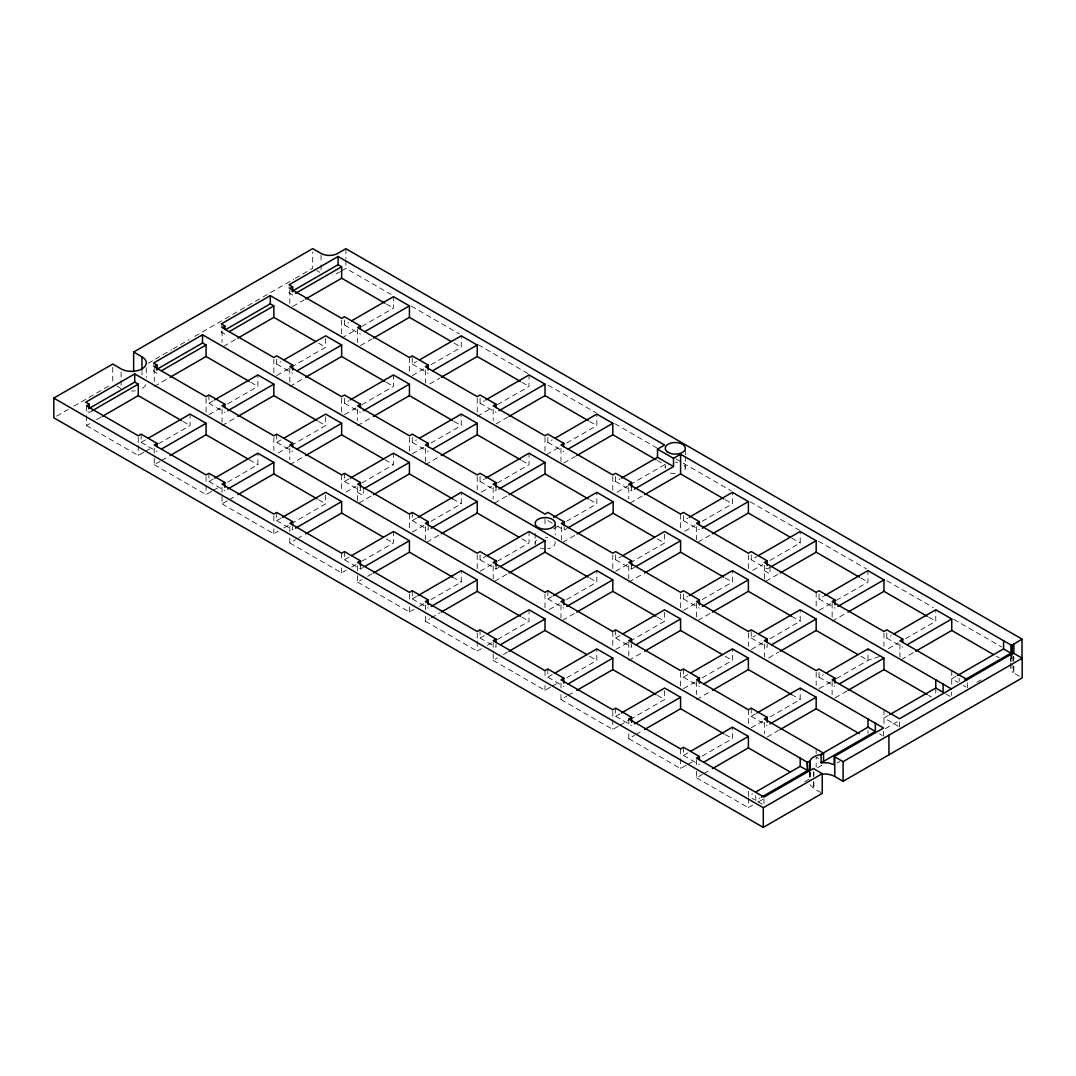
<?xml version="1.0" encoding="UTF-8"?>
<svg xmlns="http://www.w3.org/2000/svg" width="1076" height="1076" viewBox="0 0 1076 1076"><rect width="100%" height="100%" fill="white"/><g stroke="black" fill="none" stroke-linecap="round" stroke-linejoin="round"><path stroke-width="0.75" stroke-dasharray="5 3.75" d="M748.385 791.317L748.371 796.24L752.689 793.752M755.742 795.581L755.742 800.49L760.06 798.002M764 798.701L763.987 805.252L752.057 798.365M809.986 777.383L809.986 769.192M813.429 771.801L813.429 776.724L810.067 773.254M816.159 753.819L816.173 748.909M883.598 736.213L883.598 731.29M883.961 709.77L883.961 724.525M899.523 726.959L899.523 720.409M951.345 695.405L951.345 692.137M951.749 670.63L951.749 685.385M959.106 681.444L959.12 678.176M967.311 687.833L967.311 681.269M1019.416 676.293L1013.336 672.702L1013.35 662.883M1013.35 656.333L1013.35 661.242L1011.978 660.22A11.796 6.806 0 0 1 1010.794 658.579M764.35 578.834L764.363 562.425M357.609 500.555L357.689 484.106M56.678 416.103L68.178 409.472M73.921 406.15L109.873 385.396M148.192 363.271L154.016 359.909M155.469 359.075L171.487 349.821M172.94 348.987L188.959 339.734M194.783 336.371L293.788 279.209M295.241 278.375L312.712 268.287L312.712 251.892M92.173 410.776L89.295 412.444L85.744 410.386M340.46 271.529L337.743 273.102A11.796 6.806 0 0 1 332.444 274.864M341.818 270.749L345.894 268.381L390.978 294.407M86.457 415.713L86.457 425.558L90.774 423.056M96.531 419.734L100.848 417.246M154.245 386.418L168.636 378.106M223.472 346.445L236.424 338.967M292.699 306.485L304.212 299.827M141.104 434.166L141.104 442.357L145.435 439.869M208.905 395.026L208.905 403.218L213.223 400.729M276.693 359.169L276.693 364.078L281.011 361.59M344.481 320.029L344.481 324.939L348.799 322.45M86.457 425.558L138.266 455.471L144.023 452.149M145.462 451.315L152.671 447.159M158.428 443.837L190.089 425.558L190.089 414.085M208.946 414.677L220.459 408.019M227.655 403.863L257.877 386.418L257.877 374.946M276.734 375.537L289.686 368.059M291.125 367.225L325.665 347.279L325.665 335.806M341.643 338.052L356.035 329.754M361.792 326.418L393.453 308.139L393.453 296.667M154.245 458.134L154.245 464.697L160.001 461.375M161.44 460.541L168.636 456.385M222.033 425.558L236.424 417.246M289.821 386.418L304.212 378.106M360.487 345.611L372 338.967M208.905 473.305L208.905 481.497L213.223 478.995M276.693 434.166L276.693 442.357L281.011 439.869M344.481 398.295L344.481 403.218L348.799 400.729M412.269 357.528L412.269 364.078L416.587 361.59M154.245 464.697L206.067 494.61L211.824 491.288M213.263 490.454L220.459 486.298M227.655 482.142L257.877 464.697L257.877 453.211M278.173 452.983L289.686 446.325M291.125 445.504L325.665 425.558L325.665 414.085M344.522 414.677L356.035 408.019M361.792 404.697L393.453 386.418L393.453 374.946M412.31 375.537L423.823 368.88M431.019 364.724L461.254 347.279L461.254 335.806M222.033 487.441L222.033 503.837L227.789 500.501M229.228 499.681L236.424 495.525M289.821 464.697L304.212 456.385M357.609 425.558L372 417.246M429.714 383.93L439.802 378.106M276.693 512.432L276.693 520.636L281.011 518.134M344.481 473.305L344.481 481.497L348.799 478.995M412.269 437.434L412.269 442.357L416.587 439.869M480.057 398.295L480.057 403.218L484.375 400.729M222.033 503.837L273.855 533.75L278.173 531.262M283.929 527.926L289.686 524.604M291.125 523.77L325.665 503.837L325.665 492.351M345.961 492.122L356.035 486.298M361.792 482.976L393.453 464.697L393.453 453.211M412.31 453.816L423.823 447.159M431.019 443.003L461.254 425.558L461.254 414.085M477.219 416.331L491.611 408.019M497.368 404.697L529.042 386.418L529.042 374.946M289.821 538.054L289.821 542.963L295.577 539.641M297.016 538.82L304.212 534.664M359.048 503.003L372 495.525M425.397 464.697L439.802 456.385M496.076 423.89L507.59 417.246M344.481 551.571L344.481 559.776L350.238 556.44M412.269 512.432L412.269 520.636L416.587 518.134M480.057 476.574L480.057 481.497L484.375 478.995M547.845 437.434L547.845 442.357L552.176 439.869M289.821 542.963L341.643 572.889L345.961 570.388M351.717 567.065L356.035 564.577M361.792 561.255L393.453 542.963L393.453 531.49M412.31 532.082L423.823 525.438M431.019 521.282L461.254 503.837L461.254 492.351M481.537 492.122L491.611 486.298M497.368 482.976L529.042 464.697L529.042 453.211M546.447 454.637L559.399 447.159M566.595 443.003L596.83 425.558L596.83 414.085M344.481 559.776L360.447 568.989L363.338 567.334M357.609 575.552L357.609 582.103L361.926 579.614M367.683 576.292L372 573.79M426.836 542.143L439.802 534.664M494.637 503.003L507.59 495.525M563.864 463.03L575.378 456.385M412.269 590.711L412.269 598.915L416.587 596.413M480.057 554.853L480.057 559.776L485.827 556.44M615.633 476.574L615.633 481.497L619.978 478.995M357.609 582.103L409.431 612.029L413.749 609.527M419.505 606.205L423.823 603.717M431.019 599.561L461.254 582.103L461.254 570.63M480.098 571.221L491.611 564.577M497.368 561.255L529.042 542.963L529.042 531.49M553.642 528.76L559.399 525.438M566.595 521.282L596.83 503.837L596.83 492.351M617.113 492.122L628.64 485.464M630.079 484.644L664.618 464.697L657.423 460.541M480.057 559.776L496.036 568.989L498.914 567.334M557.368 526.137L564.174 530.065L567.052 528.397M425.397 616.333L425.397 621.242L429.714 618.754M431.153 617.92L439.802 612.93M494.637 581.282L507.59 573.79M630.213 503.003L643.166 495.525M562.775 542.344L575.727 534.866M480.057 629.85L480.057 638.041L484.375 635.553M547.845 590.711L547.845 598.915L552.176 596.413M615.633 554.853L615.633 559.776L621.403 556.44M683.435 515.713L683.435 520.636L687.752 518.134M425.397 621.242L477.219 651.168L481.537 648.667M487.293 645.344L491.611 642.856M497.368 639.534L529.042 621.242L529.042 609.769M549.325 609.527L559.399 603.717M566.595 599.561L596.83 582.103L596.83 570.63M615.674 571.221L628.64 563.743M630.079 562.909L664.618 542.963L664.618 531.49M684.901 531.262L694.988 525.438M702.184 521.282L732.406 503.837L732.406 492.351M615.633 559.776L631.612 568.989L634.49 567.334M493.185 653.831L493.185 660.382L497.515 657.893M503.272 654.571L507.59 652.069M562.425 620.408L575.378 612.93M628.774 582.103L643.166 573.79M698.001 542.143L710.954 534.664M547.845 668.99L547.845 677.181L552.176 674.692M615.633 629.85L615.633 638.041L619.964 635.553M683.435 593.992L683.435 598.915L687.752 596.413M751.223 554.853L751.223 559.776L756.979 556.44M493.185 660.382L545.007 690.294L550.764 686.972M552.203 686.152L559.399 681.996M566.595 677.84L596.83 660.382L596.83 648.909M615.674 649.5L628.64 642.022M630.079 641.188L664.618 621.242L664.618 609.769M683.462 610.361L694.988 603.717M702.184 599.561L732.406 582.103L732.406 570.63M752.702 570.388L762.776 564.577M769.972 560.421L800.194 542.963L800.194 531.49M770.066 567.334L767.188 568.989L751.223 559.776M560.986 694.598L560.986 699.521L566.743 696.199M568.182 695.365L575.378 691.209M628.774 660.382L643.166 652.069M698.001 620.408L710.954 612.93M765.789 581.282L778.742 573.79M615.633 708.129L615.633 716.32L619.964 713.832M683.435 668.99L683.435 677.181L687.752 674.692M751.223 631.491L751.223 638.041L755.54 635.553M819.011 593.992L819.011 598.915L823.328 596.413M560.986 699.521L612.795 729.434L618.552 726.112M619.991 725.278L628.64 720.301M630.079 719.467L664.618 699.521L664.618 688.048M683.462 688.64L694.988 681.996M702.184 677.84L732.406 660.382L732.406 648.909M751.263 649.5L762.776 642.856M769.972 638.7L800.194 621.242L800.194 609.769M819.051 610.361L830.564 603.717M836.321 600.395L867.982 582.103L867.982 570.63M628.774 733.738L628.774 738.661L634.531 735.338M635.97 734.505L643.166 730.348M696.562 699.521L710.954 691.209M768.668 657.893L778.742 652.069M832.138 621.242L846.53 612.93M683.435 747.269L683.435 755.46L687.752 752.971M751.223 708.129L751.223 716.32L755.54 713.832M819.011 672.271L819.011 677.181L823.328 674.692M886.799 633.132L886.799 638.041L891.116 635.553M628.774 738.661L680.583 768.573L686.354 765.251M687.793 764.417L694.988 760.261M702.184 756.105L732.406 738.661L732.406 727.188M751.263 727.779L762.776 721.122M769.972 716.979L800.194 699.521L800.194 688.048M819.051 688.64L830.564 681.996M836.321 678.66L867.982 660.382L880.612 656.199M888.278 648.667L898.352 642.856M905.548 638.7L935.77 621.242L935.77 609.769M696.562 771.236L696.562 777.8L702.319 774.478M703.758 773.644L710.954 769.488M767.228 736.993L778.742 730.348M835.016 697.853L846.53 691.209M901.365 659.548L914.318 652.069M888.265 715.473L883.947 717.961L898.11 726.139M956.053 676.333L951.735 678.822L957.882 682.372M696.562 777.8L748.385 807.713L752.702 805.225M758.459 801.902L764.216 798.567M817.612 767.739L821.929 765.251M885.4 728.613L898.352 721.122M804.7 781.754L809.058 779.239M837.074 763.059L839.979 761.391M976.927 682.278L981.043 679.898M411.328 306.162L459.317 333.869M478.215 344.777L529.11 374.166M548.007 385.074L595.996 412.78M614.894 423.688L657.059 448.033M675.97 458.954L681.78 462.303M683.233 463.151L731.223 490.844M750.12 501.766L799.562 530.307M818.459 541.215L866.436 568.922M886.799 580.677L933.322 607.536M953.686 619.292L1001.662 646.985M386.257 303.983L393.453 308.139M454.045 343.123L461.254 347.279M521.847 382.262L529.042 386.418M589.635 421.402L596.83 425.558M725.211 499.681L732.406 503.837M791.559 537.987L800.194 542.963M860.787 577.947L867.982 582.103M928.575 617.086L935.77 621.242M996.376 656.226L999.254 657.893M316.882 270.695L319.666 272.295M292.659 295.026L289.108 292.981L289.108 286.418M344.481 324.939L360.447 334.165M412.269 364.078L428.235 373.305M480.057 403.218L496.036 412.444M547.845 442.357L563.824 451.584M615.633 481.497L631.612 490.71L631.612 487.441M683.435 520.636L699.4 529.849M819.011 598.915L834.976 608.128M886.799 638.041L902.764 647.268M764.35 570.63L770.026 573.911L770.026 567.348M318.469 343.123L325.665 347.279M386.257 382.262L393.453 386.418M454.045 421.402L461.254 425.558M521.847 460.541L529.042 464.697M589.635 499.681L596.83 503.837M657.476 538.847L664.618 542.963M725.211 577.947L732.406 582.103M791.559 616.266L800.194 621.242M860.787 656.226L867.982 660.382L867.982 648.909M928.575 695.365L931.453 697.033M224.871 334.165L221.32 332.121L221.32 325.557M276.693 364.078L292.659 373.305M344.481 403.218L360.447 412.444M412.269 442.357L428.235 451.584M480.057 481.497L496.036 490.71L496.036 487.441M547.845 520.636L556.01 525.344M683.435 598.915L699.4 608.128M751.223 638.041L767.188 647.268L767.188 643.986M819.011 677.181L834.976 686.407M250.681 382.262L257.877 386.418M318.469 421.402L325.665 425.558M384.818 459.708L393.453 464.697M452.606 498.847L461.254 503.837M521.847 538.82L529.042 542.963M589.635 577.947L596.83 582.103M657.423 617.086L664.618 621.242M725.211 656.226L732.406 660.382M791.559 694.531L800.194 699.521M157.083 373.305L153.532 371.247L153.532 364.697M208.905 403.218L224.871 412.444M276.693 442.357L292.659 451.584M344.481 481.497L360.447 490.71L360.447 487.441M412.269 520.636L428.235 529.849L428.235 526.581M547.845 598.915L563.824 608.128M615.633 638.041L631.612 647.268L631.612 643.986M683.435 677.181L699.4 686.407M751.223 716.32L767.188 725.547M357.609 492.351L363.285 495.632L363.285 490.71M182.893 421.402L190.089 425.558M249.242 459.708L257.877 464.697M318.469 499.681L325.665 503.837M386.257 538.82L393.453 542.963M452.606 577.126L461.254 582.103M521.847 617.086L529.042 621.242M589.635 656.226L596.83 660.382M657.423 695.365L664.618 699.521M725.211 734.505L732.406 738.661M116.921 386.15L121.09 388.557M810.067 784.713L813.886 788.533L820.84 792.555M141.104 442.357L157.083 451.584M208.905 481.497L224.871 490.71M276.693 520.636L292.659 529.849L292.659 526.581M412.269 598.915L428.235 608.128M480.057 638.041L496.036 647.268L496.036 643.986M547.845 677.181L563.824 686.407M615.633 716.32L631.612 725.547M683.435 755.46L699.4 764.686M963.208 685.452L965.939 687.039M945.871 693.885L951.332 697.046M879.482 733.832L882.226 735.419M818.621 758.513L816.159 757.101L816.173 766.932M1010.404 663.367L1010.404 668.277A11.796 6.806 0 0 0 1011.991 671.68L1013.336 672.702M1011.978 663.489L1011.991 671.68M1011.79 653.67L1011.79 661.861M1010.794 655.055L1010.808 661.606M1010.404 658.445L1010.404 661.727M935.77 688.048L935.77 694.598M867.982 730.456L867.982 733.738M1013.861 656.71L1013.861 660.18M1013.861 666.542L1013.861 673.092M1011.991 656.683L1011.991 661.592M899.926 643.986L899.926 657.1M883.961 633.132L883.961 646.246M832.138 603.219L832.138 617.96M832.138 681.485L832.138 694.598M816.173 592.351L816.173 608.747M816.173 672.271L816.173 685.385M813.886 772.151L813.886 775.433M813.886 781.983L813.886 788.533M813.429 781.633L813.429 788.197M810.067 772.111L810.067 777.02M809.555 771.048L809.569 779.239M764.35 643.986L764.35 657.1M764.35 722.265L764.35 733.738M748.385 554.853L748.385 569.607M748.385 633.132L748.385 646.246M748.385 709.77L748.385 724.525M748.371 797.881L748.385 807.713M696.562 526.581L696.562 539.695M696.562 603.219L696.562 617.96M696.562 681.485L696.562 694.598M696.562 759.764L696.562 764.686M685.304 449.943L685.304 454.852M685.304 456.493L685.304 467.966M680.583 514.072L680.583 530.468M680.583 593.992L680.583 608.747M680.583 672.271L680.583 687.026M680.583 748.909L680.583 757.101M680.583 758.741L680.583 768.573M665.224 464.697L665.224 467.966A10.034 5.797 0 0 1 666.569 465.074M631.612 565.72L631.612 568.989M628.774 487.441L628.774 498.914M628.774 565.72L628.774 578.834M628.774 642.345L628.774 657.1M628.774 718.983L628.774 727.188M612.795 476.574L612.795 491.329M612.795 554.853L612.795 569.607M612.795 631.491L612.795 646.246M612.795 711.411L612.795 717.961M612.795 719.602L612.795 729.434M564.174 526.783L564.174 530.065M561.336 526.783L561.336 539.896M560.986 448.302L560.986 461.416M560.986 604.846L560.986 617.96M560.986 683.125L560.986 688.048M555.229 525.034L555.229 534.88M545.007 437.434L545.007 452.189M545.007 518.995L545.007 527.186M545.007 593.992L545.007 608.747M545.007 670.63L545.007 678.822M545.007 685.385L545.007 690.294M535.149 533.239L535.149 543.071M496.036 565.72L496.036 568.989M493.185 409.162L493.185 420.635M493.185 487.441L493.185 498.914M493.185 565.72L493.185 578.834M493.185 642.345L493.185 652.19M477.219 398.295L477.219 413.05M477.219 476.574L477.219 489.688M477.219 554.853L477.219 569.607M477.219 633.132L477.219 639.682M477.219 641.323L477.219 651.168M425.397 370.023L425.397 383.137M425.397 448.302L425.397 461.416M425.397 526.581L425.397 539.695M425.397 604.846L425.397 609.769M409.431 357.528L409.431 372.283M409.431 437.434L409.431 452.189M409.431 514.072L409.431 530.468M409.431 593.992L409.431 600.543M409.431 607.106L409.431 612.029M360.447 565.72L360.447 568.989M357.609 329.243L357.609 342.356M357.609 409.162L357.609 420.635M357.609 565.72L357.609 573.911M345.894 248.717L345.894 258.549M345.894 260.19L345.894 268.381M341.643 320.029L341.643 334.784M341.643 398.295L341.643 413.05M341.643 474.933L341.643 491.329M341.643 553.212L341.643 561.416M341.643 567.967L341.643 572.889M321.051 255.066L321.051 263.27M321.051 264.898L321.051 271.461M289.821 290.103L289.821 303.217M289.821 368.382L289.821 383.137M289.821 448.302L289.821 459.775M289.821 526.581L289.821 531.49M273.855 359.169L273.855 373.923M273.855 437.434L273.855 450.548M273.855 515.713L273.855 522.277M273.855 528.827L273.855 533.75M222.033 330.883L222.033 342.356M222.033 409.162L222.033 422.276M206.067 398.295L206.067 413.05M206.067 476.574L206.067 494.61M154.245 368.382L154.245 381.496M154.245 448.302L154.245 456.493M146.296 367.763L146.296 377.609M141.965 371.57L141.965 374.851M138.266 437.434L138.266 443.998M138.266 445.639L138.266 455.471M121.09 372.161L121.09 378.712M121.09 380.353L121.09 386.916M112.738 367.346L112.738 383.742M86.457 405.881L86.457 414.085M554.88 541.578A10.034 5.797 0 0 1 547.792 548.666M545.182 548.868A10.034 5.797 0 0 1 538.094 547.173M535.485 544.577A10.034 5.797 0 0 1 536.494 540.179M545.182 537.274A10.034 5.797 0 0 1 547.792 537.475M683.959 465.074A10.034 5.797 0 0 1 683.959 470.871M675.271 473.763A10.034 5.797 0 0 1 668.169 472.068M675.271 462.182A10.034 5.797 0 0 1 677.867 462.371M145.798 384.724A14.768 8.527 0 0 1 141.965 388.557M135.347 390.763A14.768 8.527 0 0 1 131.528 391.045"/><path stroke-width="1.5" d="M755.581 792.084L800.194 766.327L800.194 758.123M767.188 722.265L767.188 717.342L764.35 718.983L823.543 753.16L820.504 754.612A14.768 8.527 0 0 0 810.067 760.638L809.986 769.192L807.565 770.577L807.296 762.225L134.715 373.923L85.744 402.195L89.295 404.24L89.295 407.522M807.296 762.225L807.565 770.577L761.499 797.168M157.083 370.023L157.083 365.1L153.532 363.056L202.517 334.784L883.598 728.022L834.169 756.549L834.169 764.74L828.157 762.803L821.109 762.763L821.122 754.558M821.109 762.763L823.53 761.351L823.543 753.16M821.916 753.778L867.982 727.188L867.982 718.983M823.53 761.351L875.353 731.438L875.353 723.247M889.704 714.639L935.77 688.048L935.77 679.844L270.305 295.644L221.32 323.916L224.871 325.974L224.871 329.243M943.141 684.107L943.141 692.312L935.77 688.048M957.492 675.499L1003.558 648.909L1003.572 640.718L680.583 454.247L673.495 458.336L657.517 449.122L657.517 457.313L621.417 478.161M1003.572 640.718L1010.929 644.981L1010.929 653.172L1011.79 653.67L1010.794 655.055M1011.79 653.67L1011.79 645.479L1022.025 639.09L345.894 248.717L337.743 253.425A11.796 6.806 0 0 1 321.051 253.425L312.712 248.61L133.626 352.013L133.626 371.677M809.555 771.048L809.986 769.192M699.4 759.764L699.4 756.482L696.562 758.123L764 797.06L813.429 768.533L822.225 773.684L822.225 793.362L763.288 827.39L53.8 417.77L53.8 398.093L112.738 364.065L121.09 368.88A14.768 8.527 0 0 0 141.965 368.88A14.768 8.527 0 0 0 141.965 356.829L133.626 352.013M657.517 449.122L664.618 445.02L338.093 256.505L289.108 284.777L292.659 286.835L292.659 291.744M89.295 404.24L86.457 405.881L138.266 435.793L141.104 434.166L157.083 443.379L157.083 446.661M157.083 365.1L154.245 366.741L206.067 396.667L208.905 395.026L224.871 404.24L224.871 407.522M224.871 325.974L222.033 327.602L273.855 357.528L276.693 355.887L292.659 365.1L292.659 370.023M292.659 286.835L289.821 288.462L341.643 318.388L344.481 316.748L360.447 325.974L360.447 329.243M88.622 408.732L134.715 382.115L138.266 384.159L138.266 395.632L181.454 420.568M156.41 369.593L202.517 342.975L206.067 345.019L206.067 356.506L249.242 381.429M225.651 329.619L270.305 303.836L273.855 305.88L273.855 317.366L315.591 341.455M292 291.314L338.093 264.696L341.643 266.754L341.643 278.227L384.818 303.15M92.173 410.776L138.266 384.159M161.4 370.803L206.067 345.019M229.188 331.664L273.855 305.88M295.537 293.358L341.643 266.754M102.287 416.412L138.266 395.632M170.075 377.272L206.067 356.506M237.863 338.133L273.855 317.366M305.651 298.993L341.643 278.227M148.313 438.201L190.089 414.085L206.067 423.298L206.067 434.771L247.803 458.874M214.662 399.895L257.877 374.946L273.855 384.159L273.855 395.632L317.03 420.568M283.889 359.922L325.665 335.806L341.643 345.019L341.643 356.506L384.818 381.429M351.677 320.782L393.453 296.667L409.431 305.88L409.431 317.366L451.167 341.455M157.083 443.379L154.245 445.02L206.067 474.933L208.905 473.305L224.871 482.519L224.871 487.441M224.871 404.24L222.033 405.881L273.855 435.793L276.693 434.166L292.659 443.379L292.659 446.661M292.659 365.1L289.821 366.741L341.643 396.667L344.481 395.026L360.447 404.24L360.447 407.522M360.447 325.974L357.609 327.602L409.431 357.528L412.269 355.887L428.235 365.1L428.235 370.023M161.4 449.082L206.067 423.298M227.749 410.776L273.855 384.159M296.989 370.803L341.643 345.019M364.777 331.664L409.431 305.88M170.075 455.551L206.067 434.771M237.863 416.412L273.855 395.632M305.651 377.272L341.643 356.506M373.439 338.133L409.431 317.366M214.662 478.174L257.877 453.211L273.855 462.438L273.855 473.911L317.03 498.847M283.889 438.201L325.665 414.085L341.643 423.298L341.643 434.771L383.379 458.874M350.238 399.895L393.453 374.946L409.431 384.159L409.431 395.632L452.606 420.568M419.479 359.922L461.254 335.806L477.219 345.019L477.219 356.506L520.407 381.429M224.871 482.519L222.033 484.16L273.855 514.072L276.693 512.432L292.659 521.658L292.659 524.94M292.659 443.379L289.821 445.02L341.643 474.933L344.481 473.305L360.447 482.519L360.447 487.441M360.447 404.24L357.609 405.881L409.431 435.793L412.269 434.166L428.235 443.379L428.235 446.661M428.235 365.1L425.397 366.741L477.219 396.667L480.057 395.026L496.036 404.24L496.036 407.522M227.749 489.055L273.855 462.438M296.989 449.082L341.643 423.298M363.338 410.776L409.431 384.159M432.565 370.803L477.219 345.019M237.863 494.691L273.855 473.911M305.651 455.551L341.643 434.771M373.439 416.412L409.431 395.632M441.241 377.272L477.219 356.506M282.45 517.3L325.665 492.351L341.643 501.577L341.643 513.05L383.379 537.153M350.238 478.174L393.453 453.211L409.431 462.438L409.431 473.911L452.606 498.847M419.479 438.201L461.254 414.085L477.219 423.298L477.219 434.771L520.407 459.708M485.827 399.895L529.042 374.946L545.007 384.159L545.007 395.632L588.195 420.568M292.659 521.658L289.821 523.299L341.643 553.212L344.481 551.571L360.447 560.798L360.447 565.72M360.447 482.519L357.689 484.106L409.431 514.072L412.269 512.432L428.235 521.658L428.235 524.94M428.235 443.379L425.397 445.02L477.219 474.933L480.057 473.305L496.036 482.519L496.036 487.441M496.036 404.24L493.185 405.881L545.007 435.793L547.845 434.166L563.824 443.379L563.824 446.661M295.537 528.195L341.643 501.577M363.338 489.055L409.431 462.438M432.565 449.082L477.219 423.298M498.914 410.776L545.007 384.159M305.651 533.83L341.643 513.05M373.439 494.691L409.431 473.911M441.241 455.551L477.219 434.771M509.029 416.412L545.007 395.632M351.677 555.62L393.453 531.49L409.431 540.717L409.431 552.19L452.606 577.126M418.026 517.3L461.254 492.351L477.219 501.577L477.219 513.05L518.968 537.153M485.827 478.174L529.042 453.211L545.007 462.438L545.007 473.911L588.195 498.847M555.055 438.201L596.83 414.085L612.795 423.298L612.795 434.771L655.983 459.708M360.447 560.798L357.609 562.439L409.431 592.351L412.269 590.711L428.235 599.937L428.235 604.846M428.235 521.658L425.397 523.299L477.219 553.212L480.057 551.571L496.036 560.798L496.036 565.72M496.036 482.519L493.185 484.16L545.007 514.072L547.845 512.432L564.174 521.86L564.174 525.142M563.824 443.379L560.986 445.02L612.795 474.933L615.633 473.305L631.612 482.519L631.612 487.441M364.777 566.501L409.431 540.717M431.126 528.195L477.219 501.577M498.914 489.055L545.007 462.438M568.141 449.082L612.795 423.298M373.439 572.97L409.431 552.19M441.241 533.83L477.219 513.05M509.029 494.691L545.007 473.911M576.817 455.551L612.795 434.771M418.026 595.579L461.254 570.63L477.219 579.856L477.219 591.329L520.407 616.266M487.267 555.62L529.042 531.49L545.007 540.717L545.007 552.19L588.195 577.126M553.615 517.3L596.83 492.351L613.159 501.779L613.159 513.252L654.611 537.193M428.235 599.937L425.397 601.578L477.219 631.491L480.057 629.85L496.036 639.077L496.036 642.345M496.036 560.798L493.185 562.439L545.007 592.351L547.845 590.711L563.824 599.937L563.824 604.846M631.612 482.519L628.774 484.16L680.583 514.072L683.435 512.432L699.4 521.658L699.4 524.94M564.174 521.86L561.336 523.501L612.795 553.212L615.633 551.571L631.612 560.798L631.612 565.72M431.126 606.474L477.219 579.856M500.353 566.501L545.007 540.717M634.504 489.055L673.495 466.54L673.495 458.336M568.491 527.563L613.159 501.779M441.241 612.11L477.219 591.329M509.029 572.97L545.007 552.19M644.605 494.691L680.583 473.911L723.771 498.847M577.166 534.032L613.159 513.252M487.267 633.885L529.042 609.769L545.007 618.996L545.007 630.469L586.756 654.571M553.615 595.579L596.83 570.63L612.795 579.856L612.795 591.329L655.983 616.266M622.843 555.62L664.618 531.49L680.583 540.717L680.583 552.19L723.771 577.126M689.191 517.3L732.406 492.351L748.385 501.577L748.385 513.05L790.12 537.153M496.036 639.077L493.185 640.718L545.007 670.63L547.845 668.99L563.824 678.216L563.824 683.125M563.824 599.937L560.986 601.578L612.795 631.491L615.633 629.85L631.612 639.077L631.612 642.345M631.612 560.798L628.774 562.439L680.583 592.351L683.435 590.711L699.4 599.937L699.4 604.846M699.4 521.658L696.562 523.299L748.385 553.212L751.223 551.571L767.188 560.798L767.188 565.72M500.353 644.78L545.007 618.996M566.702 606.474L612.795 579.856M635.929 566.501L680.583 540.717M702.278 528.195L748.385 501.577M509.029 651.236L545.007 630.469M576.817 612.11L612.795 591.329M644.605 572.97L680.583 552.19M712.393 533.83L748.385 513.05M555.055 673.025L596.83 648.909L612.795 658.135L612.795 669.608L655.983 694.531M622.843 633.885L664.618 609.769L680.583 618.996L680.583 630.469L722.332 654.571M689.191 595.579L732.406 570.63L748.385 579.856L748.385 591.329L791.559 616.266M758.419 555.62L800.194 531.49L816.173 540.717L816.173 552.19L859.347 577.126M563.824 678.216L560.986 679.844L612.795 709.77L615.633 708.129L631.612 717.342L631.612 722.265M631.612 639.077L628.774 640.718L680.583 670.63L683.435 668.99L699.4 678.216L699.4 683.125M699.4 599.937L696.562 601.578L748.385 631.491L751.223 629.85L767.188 639.077L767.188 642.345M767.188 560.798L764.363 562.425L816.173 592.351L819.011 590.711L834.976 599.937L834.976 604.846M568.141 683.906L612.795 658.135M635.929 644.78L680.583 618.996M702.278 606.474L748.385 579.856M771.505 566.501L816.173 540.717M576.817 690.375L612.795 669.608M644.605 651.236L680.583 630.469M712.393 612.11L748.385 591.329M780.181 572.97L816.173 552.19M621.403 712.998L664.618 688.048L680.583 697.261L680.583 708.748L723.771 733.671M690.631 673.025L732.406 648.909L748.385 658.135L748.385 669.608L791.559 694.531M758.419 633.885L800.194 609.769L816.173 618.996L816.173 630.469L857.908 654.571M824.767 595.579L867.982 570.63L883.961 579.856L883.961 591.329L927.135 616.266M631.612 717.342L628.774 718.983L680.583 748.909L683.435 747.269L699.4 756.482M699.4 678.216L696.562 679.844L748.385 709.77L751.223 708.129L767.188 717.342M767.188 639.077L764.35 640.718L816.173 670.63L819.011 668.99L834.976 678.216L834.976 683.125M834.976 599.937L832.138 601.578L883.961 631.491L886.799 629.85L902.764 639.077L902.764 642.345M634.49 723.879L680.583 697.261M703.717 683.906L748.385 658.135M771.505 644.78L816.173 618.996M837.854 606.474L883.961 579.856M644.605 729.515L680.583 708.748M712.393 690.375L748.385 669.608M780.181 651.236L816.173 630.469M847.969 612.11L883.961 591.329M690.631 751.304L732.406 727.188L748.385 736.401L748.385 747.874L790.12 771.976M756.979 712.998L800.194 688.048L816.173 697.261L816.173 708.748L859.347 733.671M826.207 673.025L867.982 648.909L883.961 658.135L883.961 669.608L927.135 694.531M893.995 633.885L935.77 609.769L951.749 618.996L951.749 630.469L993.484 654.571M834.976 678.216L832.138 679.844L899.523 718.768L1013.35 653.051L1022.2 658.256L1022.2 677.907L843.113 781.297L834.774 776.482A14.768 8.527 0 0 0 821.768 774.115M902.764 639.077L899.926 640.718L967.311 679.642M703.717 762.185L748.385 736.401M770.066 723.879L816.173 697.261M839.307 683.906L883.961 658.135M907.095 644.78L951.749 618.996M712.393 768.654L748.385 747.874M780.181 729.515L816.173 708.748M847.969 690.375L883.961 669.608M915.757 651.236L951.749 630.469M807.565 762.386L809.986 760.988M964.863 679.763L1010.929 653.172L1003.558 648.909M53.8 398.093L763.288 807.713L822.225 773.684M834.169 756.549L843.113 761.633L1022.2 658.256M657.517 457.313L673.495 466.54M800.194 766.327L807.296 770.416M935.77 679.844L951.345 688.855M867.982 727.188L875.353 731.438M1010.929 644.981L1011.79 645.479M1022.025 639.09L1022.025 658.741M1013.861 643.811L1013.861 653.63M1011.991 645.21L1011.991 655.042M888.924 735.19L888.924 754.854M843.113 761.633L843.113 781.297M834.774 756.818L834.774 776.482M810.067 760.638L810.067 770.47M763.288 807.713L763.288 827.39M680.583 454.247L680.583 473.911M338.093 256.505L338.093 264.696M270.305 295.644L270.305 303.836M202.517 334.784L202.517 342.975M141.965 356.829L141.965 369.942M134.715 373.923L134.715 382.115M540.165 528.424A10.034 5.797 0 0 0 555.229 523.393A10.034 5.797 0 0 0 540.165 518.376A10.034 5.797 0 0 0 540.165 528.424M668.169 452.404A10.034 5.797 0 0 0 684.968 449.795A10.034 5.797 0 0 0 672.661 442.707A10.034 5.797 0 0 0 668.169 452.404"/></g></svg>
